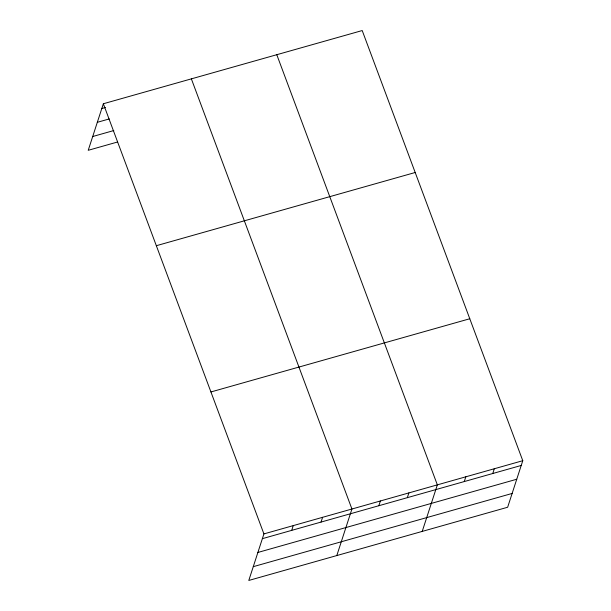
<?xml version="1.0" encoding="UTF-8"?>
<svg xmlns="http://www.w3.org/2000/svg" width="611" height="611" viewBox="0 0 611 611"><rect width="100%" height="100%" fill="white"/><g stroke="black" fill="none" stroke-linecap="round" stroke-linejoin="round"><path stroke-width="0.92" d="M103.351 103.755L263.914 533.907L248.792 580.45L507.649 507.245L522.772 460.702L362.208 30.55L103.351 103.755L88.228 150.298L117.564 142.004M291.707 530.371L293.249 525.613M321.042 522.077L322.593 517.311M336.806 555.559L351.928 509.016L191.365 78.865M378.851 505.725L380.401 500.967M407.331 497.675L408.874 492.909M422.224 531.402L437.346 484.859L276.783 54.707M464.276 481.567L465.819 476.801M492.749 473.51L494.299 468.752M101.808 108.521L105.474 107.483M97.325 122.307L109.247 118.939M92.712 136.513L113.799 130.548M156.34 245.706L415.19 172.501M210.932 391.957L469.783 318.751M263.914 533.907L522.772 460.702M262.371 538.665L521.221 465.46M257.888 552.459L516.746 479.245M253.275 566.664L512.125 493.451"/></g></svg>
